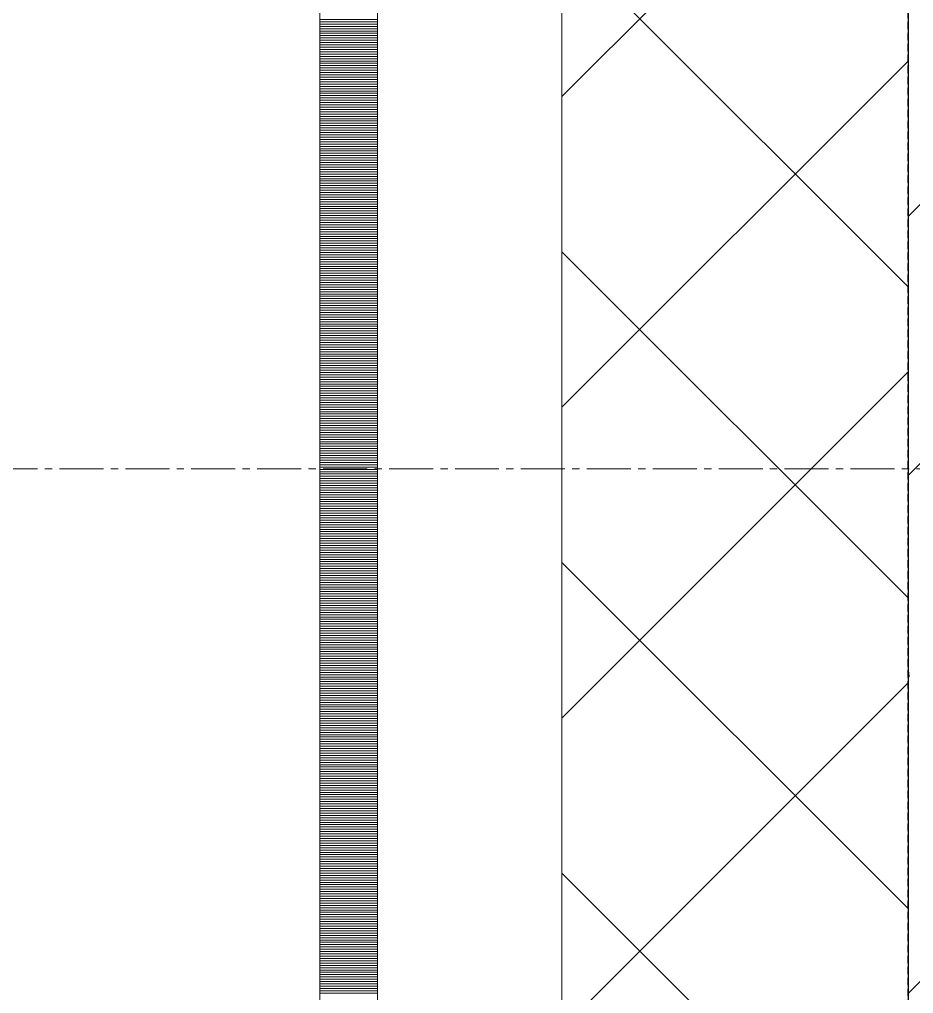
# Model space of a CAD drawing. Header units: millimetres. Extents: x 470010 to 1231400, y -134005 to 421770.
# Drawn here: x 672388.4 to 672776, y -48538.7 to -48116.5 of the extents above; entities that cross this region are included whole.
import ezdxf
from ezdxf.enums import TextEntityAlignment as Align

# ---------------------------------------------------------------- set-up
doc = ezdxf.new("R2010")
doc.units = ezdxf.units.MM
for name, pattern in [('CENTER2', [28.575, 19.05, -3.175, 3.175, -3.175]), ('DASHED', [19.05, 12.7, -6.35]), ('HIDDEN2', [4.7625, 3.175, -1.5875])]:
    doc.linetypes.add(name, pattern=pattern)
doc.layers.get('Defpoints').update_dxf_attribs({"color": 140})
doc.layers.add('АР_Делит', color=120, linetype='Continuous', lineweight=0, plot=False)
for name, color, linetype, lineweight in [('АР_Колонны', 70, 'Continuous', 30), ('АР_Стены ЖБ', 7, 'Continuous', 35), ('АР_Стены ПЕНОблок', 52, 'Continuous', 20), ('АР_Тонкая', 254, 'Continuous', 5), ('АР_Утеплитель', 31, 'Continuous', 0), ('АР_Штриховка', 8, 'Continuous', 0)]:
    doc.layers.add(name, color=color, linetype=linetype, lineweight=lineweight)
doc.layers.add('РД_Оси_100', color=7, linetype='Continuous', lineweight=0, true_color=0x525252)
doc.styles.add('style1', font='ARIALN.TTF')

# ---------------------------------------------------------------- blocks, each defined once
blk = doc.blocks.new('СОШ_2200_АР_ОСИ_М100_28.05.24')
at = {"layer": 'АР_Делит', "color": 251, "linetype": 'DASHED', "true_color": 0x636466}
blk.add_lwpolyline([(114955, 135155), (114955, -355), (93595.036, -355), (93595.036, 13855), (94145, 13855), (94145, 68320), (66055, 68320), (66055, 13857.73), (83455, 13857.73), (83455, -355), (45245, -355), (45245, 13145), (44695, 13145), (44695, 26755), (45245, 26755), (45245, 68320), (20455, 68320), (20455, 26755), (27955, 26755), (27955, 13145), (-355, 13145), (-355, 100855)], dxfattribs=at)
at = {"layer": 'РД_Оси_100', "color": 251, "linetype": 'CENTER2', "true_color": 0x636466}
blk.add_line((29555, 45300), (-5954.958, 45300), dxfattribs=at)
blk = doc.blocks.new('A$C9108343f')
at = {"layer": 'АР_Колонны', "color": 18, "linetype": 'HIDDEN2', "lineweight": 25, "true_color": 0x000000}
blk.add_line((7054.96, 51455), (7054.96, 52655), dxfattribs=at)
at = {"layer": 'АР_Колонны', "color": 18, "linetype": 'Continuous', "lineweight": 15, "true_color": 0x000000}
blk.add_line((7054.96, 52655), (7054.96, 51455), dxfattribs=at)
blk.add_line((7054.96, 52655), (7054.96, 51455), dxfattribs=at)
at = {"layer": 'АР_Стены ЖБ', "color": 18, "linetype": 'Continuous', "lineweight": 30, "true_color": 0x000000}
blk.add_line((7054.96, 52655), (7054.96, 51455), dxfattribs=at)
at = {"layer": 'АР_Стены ПЕНОблок', "color": 18, "linetype": 'Continuous', "lineweight": 20, "true_color": 0x000000}
blk.add_line((7054.96, 97555), (7054.96, 21355), dxfattribs=at)
at = {"layer": 'АР_Тонкая', "color": 18, "linetype": 'Continuous', "lineweight": 5, "true_color": 0x000000}
for p, q in [((6799.96, 97555), (6799.96, 21355)), ((6824.96, 97555), (6824.96, 21355)), ((6824.96, 21355), (6824.96, 97555)), ((6904.96, 21355), (6904.96, 97555))]:
    blk.add_line(p, q, dxfattribs=at)
at = {"layer": 'АР_Утеплитель', "color": 18, "linetype": 'Continuous', "lineweight": 0, "true_color": 0x000000}
for p, q in [((6904.96, 97555), (6904.96, 21355)), ((7054.96, 21355), (7054.96, 97555))]:
    blk.add_line(p, q, dxfattribs=at)
at = {"layer": 'АР_Штриховка', "color": 18, "linetype": 'Continuous', "lineweight": 0, "true_color": 0x000000}
for p, q in [((6904.96, 52216.37), (7054.96, 52366.37)), ((7054.96, 52133.81), (6904.96, 52283.81)), ((6799.96, 52249.75), (6824.96, 52249.75)), ((6799.96, 52248.75), (6824.96, 52248.75)), ((6799.96, 52247.75), (6824.96, 52247.75)), ((6799.96, 52246.75), (6824.96, 52246.75)), ((6799.96, 52245.75), (6824.96, 52245.75)), ((6799.96, 52244.75), (6824.96, 52244.75)), ((6799.96, 52243.75), (6824.96, 52243.75)), ((6799.96, 52242.75), (6824.96, 52242.75)), ((6799.96, 52241.75), (6824.96, 52241.75)), ((6799.96, 52240.75), (6824.96, 52240.75)), ((6799.96, 52239.75), (6824.96, 52239.75)), ((6799.96, 52238.75), (6824.96, 52238.75)), ((6799.96, 52237.75), (6824.96, 52237.75)), ((6799.96, 52236.75), (6824.96, 52236.75)), ((6799.96, 52235.75), (6824.96, 52235.75)), ((6799.96, 52234.75), (6824.96, 52234.75)), ((6799.96, 52233.75), (6824.96, 52233.75)), ((6799.96, 52232.75), (6824.96, 52232.75)), ((6799.96, 52231.75), (6824.96, 52231.75)), ((6799.96, 52230.75), (6824.96, 52230.75)), ((6799.96, 52229.75), (6824.96, 52229.75)), ((6904.96, 52081.67), (7054.96, 52231.67)), ((6799.96, 52228.75), (6824.96, 52228.75)), ((6799.96, 52227.75), (6824.96, 52227.75)), ((6799.96, 52226.75), (6824.96, 52226.75)), ((6799.96, 52225.75), (6824.96, 52225.75)), ((6799.96, 52224.75), (6824.96, 52224.75)), ((6799.96, 52223.75), (6824.96, 52223.75)), ((6799.96, 52222.75), (6824.96, 52222.75)), ((6799.96, 52221.75), (6824.96, 52221.75)), ((6799.96, 52220.75), (6824.96, 52220.75)), ((6799.96, 52219.75), (6824.96, 52219.75)), ((6799.96, 52218.75), (6824.96, 52218.75)), ((6799.96, 52217.75), (6824.96, 52217.75)), ((6799.96, 52216.75), (6824.96, 52216.75)), ((6799.96, 52215.75), (6824.96, 52215.75)), ((6799.96, 52214.75), (6824.96, 52214.75)), ((6799.96, 52213.75), (6824.96, 52213.75)), ((6799.96, 52212.75), (6824.96, 52212.75)), ((6799.96, 52211.75), (6824.96, 52211.75)), ((6799.96, 52210.75), (6824.96, 52210.75)), ((6799.96, 52209.75), (6824.96, 52209.75)), ((6799.96, 52208.75), (6824.96, 52208.75)), ((6799.96, 52207.75), (6824.96, 52207.75)), ((6799.96, 52206.75), (6824.96, 52206.75)), ((6799.96, 52205.75), (6824.96, 52205.75)), ((6799.96, 52204.75), (6824.96, 52204.75)), ((6799.96, 52203.75), (6824.96, 52203.75)), ((6799.96, 52202.75), (6824.96, 52202.75)), ((6799.96, 52201.75), (6824.96, 52201.75)), ((6799.96, 52200.75), (6824.96, 52200.75)), ((6799.96, 52199.75), (6824.96, 52199.75)), ((6799.96, 52198.75), (6824.96, 52198.75)), ((6799.96, 52197.75), (6824.96, 52197.75)), ((6799.96, 52196.75), (6824.96, 52196.75)), ((6799.96, 52195.75), (6824.96, 52195.75)), ((6799.96, 52194.75), (6824.96, 52194.75)), ((6799.96, 52193.75), (6824.96, 52193.75)), ((6799.96, 52192.75), (6824.96, 52192.75)), ((6799.96, 52191.75), (6824.96, 52191.75)), ((6799.96, 52190.75), (6824.96, 52190.75)), ((6799.96, 52189.75), (6824.96, 52189.75)), ((6799.96, 52188.75), (6824.96, 52188.75)), ((6799.96, 52187.75), (6824.96, 52187.75)), ((6799.96, 52186.75), (6824.96, 52186.75)), ((6799.96, 52185.75), (6824.96, 52185.75)), ((6799.96, 52184.75), (6824.96, 52184.75)), ((6799.96, 52183.75), (6824.96, 52183.75)), ((6799.96, 52182.75), (6824.96, 52182.75)), ((6799.96, 52181.75), (6824.96, 52181.75)), ((6799.96, 52180.75), (6824.96, 52180.75)), ((6799.96, 52179.75), (6824.96, 52179.75)), ((6799.96, 52178.75), (6824.96, 52178.75)), ((6799.96, 52177.75), (6824.96, 52177.75)), ((6799.96, 52176.75), (6824.96, 52176.75)), ((6799.96, 52175.75), (6824.96, 52175.75)), ((6799.96, 52174.75), (6824.96, 52174.75)), ((6799.96, 52173.75), (6824.96, 52173.75)), ((6799.96, 52172.75), (6824.96, 52172.75)), ((6799.96, 52171.75), (6824.96, 52171.75)), ((6799.96, 52170.75), (6824.96, 52170.75)), ((6799.96, 52169.75), (6824.96, 52169.75)), ((6799.96, 52168.75), (6824.96, 52168.75)), ((6799.96, 52167.75), (6824.96, 52167.75)), ((6799.96, 52166.75), (6824.96, 52166.75)), ((6799.96, 52165.75), (6824.96, 52165.75)), ((6799.96, 52164.75), (6824.96, 52164.75)), ((6799.96, 52163.75), (6824.96, 52163.75)), ((6799.96, 52162.75), (6824.96, 52162.75)), ((6799.96, 52161.75), (6824.96, 52161.75)), ((6799.96, 52160.75), (6824.96, 52160.75)), ((6799.96, 52159.75), (6824.96, 52159.75)), ((6799.96, 52158.75), (6824.96, 52158.75)), ((6799.96, 52157.75), (6824.96, 52157.75)), ((6799.96, 52156.75), (6824.96, 52156.75)), ((6799.96, 52155.75), (6824.96, 52155.75)), ((6799.96, 52154.75), (6824.96, 52154.75)), ((6799.96, 52153.75), (6824.96, 52153.75)), ((6799.96, 52152.75), (6824.96, 52152.75)), ((6799.96, 52151.75), (6824.96, 52151.75)), ((6799.96, 52150.75), (6824.96, 52150.75)), ((6799.96, 52149.75), (6824.96, 52149.75)), ((6799.96, 52148.75), (6824.96, 52148.75)), ((6799.96, 52147.75), (6824.96, 52147.75)), ((6799.96, 52146.75), (6824.96, 52146.75)), ((6799.96, 52145.75), (6824.96, 52145.75)), ((7054.96, 51999.1), (6904.96, 52149.1)), ((6799.96, 52144.75), (6824.96, 52144.75)), ((6799.96, 52143.75), (6824.96, 52143.75)), ((6799.96, 52142.75), (6824.96, 52142.75)), ((6799.96, 52141.75), (6824.96, 52141.75)), ((6799.96, 52140.75), (6824.96, 52140.75)), ((6799.96, 52139.75), (6824.96, 52139.75)), ((6799.96, 52138.75), (6824.96, 52138.75)), ((6799.96, 52137.75), (6824.96, 52137.75)), ((6799.96, 52136.75), (6824.96, 52136.75)), ((6799.96, 52135.75), (6824.96, 52135.75)), ((6799.96, 52134.75), (6824.96, 52134.75)), ((6799.96, 52133.75), (6824.96, 52133.75)), ((6799.96, 52132.75), (6824.96, 52132.75)), ((6799.96, 52131.75), (6824.96, 52131.75)), ((6799.96, 52130.75), (6824.96, 52130.75)), ((6799.96, 52129.75), (6824.96, 52129.75)), ((6799.96, 52128.75), (6824.96, 52128.75)), ((6799.96, 52127.75), (6824.96, 52127.75)), ((6799.96, 52126.75), (6824.96, 52126.75)), ((6799.96, 52125.75), (6824.96, 52125.75)), ((6799.96, 52124.75), (6824.96, 52124.75)), ((6799.96, 52123.75), (6824.96, 52123.75)), ((6799.96, 52122.75), (6824.96, 52122.75)), ((6799.96, 52121.75), (6824.96, 52121.75)), ((6799.96, 52120.75), (6824.96, 52120.75)), ((6799.96, 52119.75), (6824.96, 52119.75)), ((6799.96, 52118.75), (6824.96, 52118.75)), ((6799.96, 52117.75), (6824.96, 52117.75)), ((6799.96, 52116.75), (6824.96, 52116.75)), ((6799.96, 52115.75), (6824.96, 52115.75)), ((6799.96, 52114.75), (6824.96, 52114.75)), ((6799.96, 52113.75), (6824.96, 52113.75)), ((6799.96, 52112.75), (6824.96, 52112.75)), ((6799.96, 52111.75), (6824.96, 52111.75)), ((6799.96, 52110.75), (6824.96, 52110.75)), ((6799.96, 52109.75), (6824.96, 52109.75)), ((6799.96, 52108.75), (6824.96, 52108.75)), ((6799.96, 52107.75), (6824.96, 52107.75)), ((6799.96, 52106.75), (6824.96, 52106.75)), ((6799.96, 52105.75), (6824.96, 52105.75)), ((6799.96, 52104.75), (6824.96, 52104.75)), ((6799.96, 52103.75), (6824.96, 52103.75)), ((6799.96, 52102.75), (6824.96, 52102.75)), ((6799.96, 52101.75), (6824.96, 52101.75)), ((6799.96, 52100.75), (6824.96, 52100.75)), ((6799.96, 52099.75), (6824.96, 52099.75)), ((6799.96, 52098.75), (6824.96, 52098.75)), ((6799.96, 52097.75), (6824.96, 52097.75)), ((6799.96, 52096.75), (6824.96, 52096.75)), ((6799.96, 52095.75), (6824.96, 52095.75)), ((6799.96, 52094.75), (6824.96, 52094.75)), ((6904.96, 51946.96), (7054.96, 52096.96)), ((6799.96, 52093.75), (6824.96, 52093.75)), ((6799.96, 52092.75), (6824.96, 52092.75)), ((6799.96, 52091.75), (6824.96, 52091.75)), ((6799.96, 52090.75), (6824.96, 52090.75)), ((6799.96, 52089.75), (6824.96, 52089.75)), ((6799.96, 52088.75), (6824.96, 52088.75)), ((6799.96, 52087.75), (6824.96, 52087.75)), ((6799.96, 52086.75), (6824.96, 52086.75)), ((6799.96, 52085.75), (6824.96, 52085.75)), ((6799.96, 52084.75), (6824.96, 52084.75)), ((6799.96, 52083.75), (6824.96, 52083.75)), ((6799.96, 52082.75), (6824.96, 52082.75)), ((6799.96, 52081.75), (6824.96, 52081.75)), ((6799.96, 52080.75), (6824.96, 52080.75)), ((6799.96, 52079.75), (6824.96, 52079.75)), ((6799.96, 52078.75), (6824.96, 52078.75)), ((6799.96, 52077.75), (6824.96, 52077.75)), ((6799.96, 52076.75), (6824.96, 52076.75)), ((6799.96, 52075.75), (6824.96, 52075.75)), ((6799.96, 52074.75), (6824.96, 52074.75)), ((6799.96, 52073.75), (6824.96, 52073.75)), ((6799.96, 52072.75), (6824.96, 52072.75)), ((6799.96, 52071.75), (6824.96, 52071.75)), ((6799.96, 52070.75), (6824.96, 52070.75)), ((6799.96, 52069.75), (6824.96, 52069.75)), ((6799.96, 52068.75), (6824.96, 52068.75)), ((6799.96, 52067.75), (6824.96, 52067.75)), ((6799.96, 52066.75), (6824.96, 52066.75)), ((6799.96, 52065.75), (6824.96, 52065.75)), ((6799.96, 52064.75), (6824.96, 52064.75)), ((6799.96, 52063.75), (6824.96, 52063.75)), ((6799.96, 52062.75), (6824.96, 52062.75)), ((6799.96, 52061.75), (6824.96, 52061.75)), ((6799.96, 52060.75), (6824.96, 52060.75)), ((6799.96, 52059.75), (6824.96, 52059.75)), ((6799.96, 52058.75), (6824.96, 52058.75)), ((6799.96, 52057.75), (6824.96, 52057.75)), ((6799.96, 52056.75), (6824.96, 52056.75)), ((6799.96, 52055.75), (6824.96, 52055.75)), ((6799.96, 52054.75), (6824.96, 52054.75)), ((6799.96, 52053.75), (6824.96, 52053.75)), ((6799.96, 52052.75), (6824.96, 52052.75)), ((6799.96, 52051.75), (6824.96, 52051.75)), ((6799.96, 52050.75), (6824.96, 52050.75)), ((6799.96, 52049.75), (6824.96, 52049.75)), ((6799.96, 52048.75), (6824.96, 52048.75)), ((6799.96, 52047.75), (6824.96, 52047.75)), ((6799.96, 52046.75), (6824.96, 52046.75)), ((6799.96, 52045.75), (6824.96, 52045.75)), ((6799.96, 52044.75), (6824.96, 52044.75)), ((6799.96, 52043.75), (6824.96, 52043.75)), ((6799.96, 52042.75), (6824.96, 52042.75)), ((6799.96, 52041.75), (6824.96, 52041.75)), ((6799.96, 52040.75), (6824.96, 52040.75)), ((6799.96, 52039.75), (6824.96, 52039.75)), ((6799.96, 52038.75), (6824.96, 52038.75)), ((6799.96, 52037.75), (6824.96, 52037.75)), ((6799.96, 52036.75), (6824.96, 52036.75)), ((6799.96, 52035.75), (6824.96, 52035.75)), ((6799.96, 52034.75), (6824.96, 52034.75)), ((6799.96, 52033.75), (6824.96, 52033.75)), ((6799.96, 52032.75), (6824.96, 52032.75)), ((6799.96, 52031.75), (6824.96, 52031.75)), ((6799.96, 52030.75), (6824.96, 52030.75)), ((6799.96, 52029.75), (6824.96, 52029.75)), ((6799.96, 52028.75), (6824.96, 52028.75)), ((6799.96, 52027.75), (6824.96, 52027.75)), ((6799.96, 52026.75), (6824.96, 52026.75)), ((6799.96, 52025.75), (6824.96, 52025.75)), ((6799.96, 52024.75), (6824.96, 52024.75)), ((6799.96, 52023.75), (6824.96, 52023.75)), ((6799.96, 52022.75), (6824.96, 52022.75)), ((6799.96, 52021.75), (6824.96, 52021.75)), ((6799.96, 52020.75), (6824.96, 52020.75)), ((6799.96, 52019.75), (6824.96, 52019.75)), ((6799.96, 52018.75), (6824.96, 52018.75)), ((6799.96, 52017.75), (6824.96, 52017.75)), ((6799.96, 52016.75), (6824.96, 52016.75)), ((6799.96, 52015.75), (6824.96, 52015.75)), ((6799.96, 52014.75), (6824.96, 52014.75)), ((7054.96, 51864.4), (6904.96, 52014.4)), ((6799.96, 52013.75), (6824.96, 52013.75)), ((6799.96, 52012.75), (6824.96, 52012.75)), ((6799.96, 52011.75), (6824.96, 52011.75)), ((6799.96, 52010.75), (6824.96, 52010.75)), ((6799.96, 52009.75), (6824.96, 52009.75)), ((6799.96, 52008.75), (6824.96, 52008.75)), ((6799.96, 52007.75), (6824.96, 52007.75)), ((6799.96, 52006.75), (6824.96, 52006.75)), ((6799.96, 52005.75), (6824.96, 52005.75)), ((6799.96, 52004.75), (6824.96, 52004.75)), ((6799.96, 52003.75), (6824.96, 52003.75)), ((6799.96, 52002.75), (6824.96, 52002.75)), ((6799.96, 52001.75), (6824.96, 52001.75)), ((6799.96, 52000.75), (6824.96, 52000.75)), ((6799.96, 51999.75), (6824.96, 51999.75)), ((6799.96, 51998.75), (6824.96, 51998.75)), ((6799.96, 51997.75), (6824.96, 51997.75)), ((6799.96, 51996.75), (6824.96, 51996.75)), ((6799.96, 51995.75), (6824.96, 51995.75)), ((6799.96, 51994.75), (6824.96, 51994.75)), ((6799.96, 51993.75), (6824.96, 51993.75)), ((6799.96, 51992.75), (6824.96, 51992.75)), ((6799.96, 51991.75), (6824.96, 51991.75)), ((6799.96, 51990.75), (6824.96, 51990.75)), ((6799.96, 51989.75), (6824.96, 51989.75)), ((6799.96, 51988.75), (6824.96, 51988.75)), ((6799.96, 51987.75), (6824.96, 51987.75)), ((6799.96, 51986.75), (6824.96, 51986.75)), ((6799.96, 51985.75), (6824.96, 51985.75)), ((6799.96, 51984.75), (6824.96, 51984.75)), ((6799.96, 51983.75), (6824.96, 51983.75)), ((6799.96, 51982.75), (6824.96, 51982.75)), ((6799.96, 51981.75), (6824.96, 51981.75)), ((6799.96, 51980.75), (6824.96, 51980.75)), ((6799.96, 51979.75), (6824.96, 51979.75)), ((6799.96, 51978.75), (6824.96, 51978.75)), ((6799.96, 51977.75), (6824.96, 51977.75)), ((6799.96, 51976.75), (6824.96, 51976.75)), ((6799.96, 51975.75), (6824.96, 51975.75)), ((6799.96, 51974.75), (6824.96, 51974.75)), ((6799.96, 51973.75), (6824.96, 51973.75)), ((6799.96, 51972.75), (6824.96, 51972.75)), ((6799.96, 51971.75), (6824.96, 51971.75)), ((6799.96, 51970.75), (6824.96, 51970.75)), ((6799.96, 51969.75), (6824.96, 51969.75)), ((6799.96, 51968.75), (6824.96, 51968.75)), ((6799.96, 51967.75), (6824.96, 51967.75)), ((7055.44, 51964.93), (7054.96, 51969.07)), ((6799.96, 51966.75), (6824.96, 51966.75)), ((6799.96, 51965.75), (6824.96, 51965.75)), ((6799.96, 51964.75), (6824.96, 51964.75)), ((6799.96, 51963.75), (6824.96, 51963.75)), ((7054.96, 51964.91), (7055.42, 51964.84)), ((6799.96, 51962.75), (6824.96, 51962.75)), ((6799.96, 51961.75), (6824.96, 51961.75)), ((6799.96, 51960.75), (6824.96, 51960.75)), ((6799.96, 51959.75), (6824.96, 51959.75)), ((6904.96, 51812.26), (7054.96, 51962.26)), ((6799.96, 51958.75), (6824.96, 51958.75)), ((6799.96, 51957.75), (6824.96, 51957.75)), ((6799.96, 51956.75), (6824.96, 51956.75)), ((6799.96, 51955.75), (6824.96, 51955.75)), ((6799.96, 51954.75), (6824.96, 51954.75)), ((6799.96, 51953.75), (6824.96, 51953.75)), ((6799.96, 51952.75), (6824.96, 51952.75)), ((6799.96, 51951.75), (6824.96, 51951.75)), ((6799.96, 51950.75), (6824.96, 51950.75)), ((6799.96, 51949.75), (6824.96, 51949.75)), ((6799.96, 51948.75), (6824.96, 51948.75)), ((6799.96, 51947.75), (6824.96, 51947.75)), ((6799.96, 51946.75), (6824.96, 51946.75)), ((6799.96, 51945.75), (6824.96, 51945.75)), ((6799.96, 51944.75), (6824.96, 51944.75)), ((6799.96, 51943.75), (6824.96, 51943.75)), ((6799.96, 51942.75), (6824.96, 51942.75)), ((6799.96, 51941.75), (6824.96, 51941.75)), ((6799.96, 51940.75), (6824.96, 51940.75)), ((6799.96, 51939.75), (6824.96, 51939.75)), ((6799.96, 51938.75), (6824.96, 51938.75)), ((6799.96, 51937.75), (6824.96, 51937.75)), ((6799.96, 51936.75), (6824.96, 51936.75)), ((6799.96, 51935.75), (6824.96, 51935.75)), ((6799.96, 51934.75), (6824.96, 51934.75)), ((6799.96, 51933.75), (6824.96, 51933.75)), ((6799.96, 51932.75), (6824.96, 51932.75)), ((6799.96, 51931.75), (6824.96, 51931.75)), ((6799.96, 51930.75), (6824.96, 51930.75)), ((6799.96, 51929.75), (6824.96, 51929.75)), ((6799.96, 51928.75), (6824.96, 51928.75)), ((6799.96, 51927.75), (6824.96, 51927.75)), ((6799.96, 51926.75), (6824.96, 51926.75)), ((6799.96, 51925.75), (6824.96, 51925.75)), ((6799.96, 51924.75), (6824.96, 51924.75)), ((6799.96, 51923.75), (6824.96, 51923.75)), ((6799.96, 51922.75), (6824.96, 51922.75)), ((6799.96, 51921.75), (6824.96, 51921.75)), ((6799.96, 51920.75), (6824.96, 51920.75)), ((6799.96, 51919.75), (6824.96, 51919.75)), ((6799.96, 51918.75), (6824.96, 51918.75)), ((6799.96, 51917.75), (6824.96, 51917.75)), ((6799.96, 51916.75), (6824.96, 51916.75)), ((6799.96, 51915.75), (6824.96, 51915.75)), ((6799.96, 51914.75), (6824.96, 51914.75)), ((6799.96, 51913.75), (6824.96, 51913.75)), ((6799.96, 51912.75), (6824.96, 51912.75)), ((6799.96, 51911.75), (6824.96, 51911.75)), ((6799.96, 51910.75), (6824.96, 51910.75)), ((6799.96, 51909.75), (6824.96, 51909.75)), ((6799.96, 51908.75), (6824.96, 51908.75)), ((6799.96, 51907.75), (6824.96, 51907.75)), ((6799.96, 51906.75), (6824.96, 51906.75)), ((6799.96, 51905.75), (6824.96, 51905.75)), ((6799.96, 51904.75), (6824.96, 51904.75)), ((6799.96, 51903.75), (6824.96, 51903.75)), ((6799.96, 51902.75), (6824.96, 51902.75)), ((6799.96, 51901.75), (6824.96, 51901.75)), ((6799.96, 51900.75), (6824.96, 51900.75)), ((6799.96, 51899.75), (6824.96, 51899.75)), ((6799.96, 51898.75), (6824.96, 51898.75)), ((6799.96, 51897.75), (6824.96, 51897.75)), ((6799.96, 51896.75), (6824.96, 51896.75)), ((6799.96, 51895.75), (6824.96, 51895.75)), ((6799.96, 51894.75), (6824.96, 51894.75)), ((6799.96, 51893.75), (6824.96, 51893.75)), ((6799.96, 51892.75), (6824.96, 51892.75)), ((6799.96, 51891.75), (6824.96, 51891.75)), ((6799.96, 51890.75), (6824.96, 51890.75)), ((6799.96, 51889.75), (6824.96, 51889.75)), ((6799.96, 51888.75), (6824.96, 51888.75)), ((6799.96, 51887.75), (6824.96, 51887.75)), ((6799.96, 51886.75), (6824.96, 51886.75)), ((6799.96, 51885.75), (6824.96, 51885.75)), ((6799.96, 51884.75), (6824.96, 51884.75)), ((6799.96, 51883.75), (6824.96, 51883.75)), ((6799.96, 51882.75), (6824.96, 51882.75)), ((6799.96, 51881.75), (6824.96, 51881.75)), ((6799.96, 51880.75), (6824.96, 51880.75)), ((6799.96, 51879.75), (6824.96, 51879.75)), ((7054.96, 51729.69), (6904.96, 51879.69)), ((6799.96, 51878.75), (6824.96, 51878.75)), ((6799.96, 51877.75), (6824.96, 51877.75)), ((6799.96, 51876.75), (6824.96, 51876.75)), ((6799.96, 51875.75), (6824.96, 51875.75)), ((6799.96, 51874.75), (6824.96, 51874.75)), ((6799.96, 51873.75), (6824.96, 51873.75)), ((6799.96, 51872.75), (6824.96, 51872.75)), ((6799.96, 51871.75), (6824.96, 51871.75)), ((6799.96, 51870.75), (6824.96, 51870.75)), ((6799.96, 51869.75), (6824.96, 51869.75)), ((6799.96, 51868.75), (6824.96, 51868.75)), ((6799.96, 51867.75), (6824.96, 51867.75)), ((6799.96, 51866.75), (6824.96, 51866.75)), ((6799.96, 51865.75), (6824.96, 51865.75)), ((6799.96, 51864.75), (6824.96, 51864.75)), ((6799.96, 51863.75), (6824.96, 51863.75)), ((6799.96, 51862.75), (6824.96, 51862.75)), ((6799.96, 51861.75), (6824.96, 51861.75)), ((6799.96, 51860.75), (6824.96, 51860.75)), ((6799.96, 51859.75), (6824.96, 51859.75)), ((6799.96, 51858.75), (6824.96, 51858.75)), ((6799.96, 51857.75), (6824.96, 51857.75)), ((6799.96, 51856.75), (6824.96, 51856.75)), ((6799.96, 51855.75), (6824.96, 51855.75)), ((6799.96, 51854.75), (6824.96, 51854.75)), ((6799.96, 51853.75), (6824.96, 51853.75)), ((6799.96, 51852.75), (6824.96, 51852.75)), ((6799.96, 51851.75), (6824.96, 51851.75)), ((6799.96, 51850.75), (6824.96, 51850.75)), ((6799.96, 51849.75), (6824.96, 51849.75)), ((6799.96, 51848.75), (6824.96, 51848.75)), ((6799.96, 51847.75), (6824.96, 51847.75)), ((6799.96, 51846.75), (6824.96, 51846.75)), ((6799.96, 51845.75), (6824.96, 51845.75)), ((6799.96, 51844.75), (6824.96, 51844.75)), ((6799.96, 51843.75), (6824.96, 51843.75)), ((6799.96, 51842.75), (6824.96, 51842.75)), ((6799.96, 51841.75), (6824.96, 51841.75)), ((6799.96, 51840.75), (6824.96, 51840.75)), ((6799.96, 51839.75), (6824.96, 51839.75)), ((6799.96, 51838.75), (6824.96, 51838.75)), ((6799.96, 51837.75), (6824.96, 51837.75)), ((6799.96, 51836.75), (6824.96, 51836.75)), ((6799.96, 51835.75), (6824.96, 51835.75)), ((6799.96, 51834.75), (6824.96, 51834.75)), ((6799.96, 51833.75), (6824.96, 51833.75)), ((6799.96, 51832.75), (6824.96, 51832.75)), ((6799.96, 51831.75), (6824.96, 51831.75)), ((6799.96, 51830.75), (6824.96, 51830.75)), ((6799.96, 51829.75), (6824.96, 51829.75)), ((6799.96, 51828.75), (6824.96, 51828.75)), ((6799.96, 51827.75), (6824.96, 51827.75))]:
    blk.add_line(p, q, dxfattribs=at)
at = {"layer": 'АР_Штриховка', "color": 18, "linetype": 'Continuous', "lineweight": 5, "true_color": 0x000000}
for p, q in [((7054.96, 52052.06), (7274.96, 52272.06)), ((7054.96, 52164.32), (7135.12, 52244.48)), ((7054.96, 51827.56), (7274.96, 52047.56))]:
    blk.add_line(p, q, dxfattribs=at)
at = {"layer": 'РД_Оси_100'}
blk.add_blockref('СОШ_2200_АР_ОСИ_М100_28.05.24', (7154.96, 6755), dxfattribs=at)
at = {"layer": 'Defpoints', "color": 18, "true_color": 0x000000, "style": 'style1'}
for p in [(143949.34, 316089.12), (143974.98, 281639.5), (143890.4, 273244.71), (143839.99, 264276.81), (143967.75, 254892.38), (12251.96, 104178.14), (12382.58, 96023.14)]:
    blk.add_attdef('АР-ПОМЕЩЕНИЕ:НАИМЕНОВАНИЕ', text='', height=100, dxfattribs=at).set_placement(p, align=Align.MIDDLE)
at = {"layer": 'Defpoints', "color": 18, "true_color": 0x000000, "style": 'style1', "flags": 8}
for p in [(143951.3, 279099.09), (143848.34, 269251.11), (143875.33, 260094.25), (144049.74, 250824.7), (163419.28, 238153.36), (155897.46, 237965.97), (183037.2, 237965.97), (143342.94, 237876.19)]:
    blk.add_attdef('АР-ПОМЕЩЕНИЕ:НАИМЕНОВАНИЕ', text='', height=100, dxfattribs=at).set_placement(p, align=Align.MIDDLE)

msp = doc.modelspace()

# ---------------------------------------------------------------- linework, layer by layer
at = {"layer": 'АР_Колонны', "color": 18, "linetype": 'HIDDEN2', "lineweight": 25, "true_color": 0x000000}
msp.add_line((672773.57, -48911.242), (672773.57, -47711.242), dxfattribs=at)
at = {"layer": 'АР_Колонны', "color": 18, "linetype": 'Continuous', "lineweight": 15, "true_color": 0x000000}
msp.add_line((672773.57, -47711.242), (672773.57, -48911.242), dxfattribs=at)
msp.add_line((672773.57, -47711.242), (672773.57, -48911.242), dxfattribs=at)
at = {"layer": 'АР_Стены ЖБ', "color": 18, "linetype": 'Continuous', "lineweight": 30, "true_color": 0x000000}
msp.add_line((672773.57, -47711.242), (672773.57, -48911.242), dxfattribs=at)
at = {"layer": 'АР_Стены ПЕНОблок', "color": 18, "linetype": 'Continuous', "lineweight": 20, "true_color": 0x000000}
msp.add_line((672773.57, -2811.242), (672773.57, -79011.242), dxfattribs=at)
at = {"layer": 'АР_Тонкая', "color": 18, "linetype": 'Continuous', "lineweight": 5, "true_color": 0x000000}
for p, q in [((672518.57, -2811.242), (672518.57, -79011.242)), ((672543.57, -2811.242), (672543.57, -79011.242)), ((672543.57, -79011.242), (672543.57, -2811.242)), ((672623.57, -79011.242), (672623.57, -2811.242))]:
    msp.add_line(p, q, dxfattribs=at)
at = {"layer": 'АР_Утеплитель', "color": 18, "linetype": 'Continuous', "lineweight": 0, "true_color": 0x000000}
for p, q in [((672623.57, -2811.242), (672623.57, -79011.242)), ((672773.57, -79011.242), (672773.57, -2811.242))]:
    msp.add_line(p, q, dxfattribs=at)
at = {"layer": 'АР_Штриховка', "color": 18, "linetype": 'Continuous', "lineweight": 0, "true_color": 0x000000}
for p, q in [((672623.57, -48149.87), (672773.57, -47999.87)), ((672773.57, -48232.436), (672623.57, -48082.436)), ((672518.57, -48117.492), (672543.57, -48117.492)), ((672518.57, -48118.492), (672543.57, -48118.492)), ((672518.57, -48119.492), (672543.57, -48119.492)), ((672518.57, -48120.492), (672543.57, -48120.492)), ((672518.57, -48121.492), (672543.57, -48121.492)), ((672518.57, -48122.492), (672543.57, -48122.492)), ((672518.57, -48123.492), (672543.57, -48123.492)), ((672518.57, -48124.492), (672543.57, -48124.492)), ((672518.57, -48125.492), (672543.57, -48125.492)), ((672518.57, -48126.492), (672543.57, -48126.492)), ((672518.57, -48127.492), (672543.57, -48127.492)), ((672518.57, -48128.492), (672543.57, -48128.492)), ((672518.57, -48129.492), (672543.57, -48129.492)), ((672518.57, -48130.492), (672543.57, -48130.492)), ((672518.57, -48131.492), (672543.57, -48131.492)), ((672518.57, -48132.492), (672543.57, -48132.492)), ((672518.57, -48133.492), (672543.57, -48133.492)), ((672518.57, -48134.492), (672543.57, -48134.492)), ((672518.57, -48135.492), (672543.57, -48135.492)), ((672518.57, -48136.492), (672543.57, -48136.492)), ((672518.57, -48137.492), (672543.57, -48137.492)), ((672623.57, -48284.573), (672773.57, -48134.573)), ((672518.57, -48138.492), (672543.57, -48138.492)), ((672518.57, -48139.492), (672543.57, -48139.492)), ((672518.57, -48140.492), (672543.57, -48140.492)), ((672518.57, -48141.492), (672543.57, -48141.492)), ((672518.57, -48142.492), (672543.57, -48142.492)), ((672518.57, -48143.492), (672543.57, -48143.492)), ((672518.57, -48144.492), (672543.57, -48144.492)), ((672518.57, -48145.492), (672543.57, -48145.492)), ((672518.57, -48146.492), (672543.57, -48146.492)), ((672518.57, -48147.492), (672543.57, -48147.492)), ((672518.57, -48148.492), (672543.57, -48148.492)), ((672518.57, -48149.492), (672543.57, -48149.492)), ((672518.57, -48150.492), (672543.57, -48150.492)), ((672518.57, -48151.492), (672543.57, -48151.492)), ((672518.57, -48152.492), (672543.57, -48152.492)), ((672518.57, -48153.492), (672543.57, -48153.492)), ((672518.57, -48154.492), (672543.57, -48154.492)), ((672518.57, -48155.492), (672543.57, -48155.492)), ((672518.57, -48156.492), (672543.57, -48156.492)), ((672518.57, -48157.492), (672543.57, -48157.492)), ((672518.57, -48158.492), (672543.57, -48158.492)), ((672518.57, -48159.492), (672543.57, -48159.492)), ((672518.57, -48160.492), (672543.57, -48160.492)), ((672518.57, -48161.492), (672543.57, -48161.492)), ((672518.57, -48162.492), (672543.57, -48162.492)), ((672518.57, -48163.492), (672543.57, -48163.492)), ((672518.57, -48164.492), (672543.57, -48164.492)), ((672518.57, -48165.492), (672543.57, -48165.492)), ((672518.57, -48166.492), (672543.57, -48166.492)), ((672518.57, -48167.492), (672543.57, -48167.492)), ((672518.57, -48168.492), (672543.57, -48168.492)), ((672518.57, -48169.492), (672543.57, -48169.492)), ((672518.57, -48170.492), (672543.57, -48170.492)), ((672518.57, -48171.492), (672543.57, -48171.492)), ((672518.57, -48172.492), (672543.57, -48172.492)), ((672518.57, -48173.492), (672543.57, -48173.492)), ((672518.57, -48174.492), (672543.57, -48174.492)), ((672518.57, -48175.492), (672543.57, -48175.492)), ((672518.57, -48176.492), (672543.57, -48176.492)), ((672518.57, -48177.492), (672543.57, -48177.492)), ((672518.57, -48178.492), (672543.57, -48178.492)), ((672518.57, -48179.492), (672543.57, -48179.492)), ((672518.57, -48180.492), (672543.57, -48180.492)), ((672518.57, -48181.492), (672543.57, -48181.492)), ((672518.57, -48182.492), (672543.57, -48182.492)), ((672518.57, -48183.492), (672543.57, -48183.492)), ((672518.57, -48184.492), (672543.57, -48184.492)), ((672518.57, -48185.492), (672543.57, -48185.492)), ((672518.57, -48186.492), (672543.57, -48186.492)), ((672518.57, -48187.492), (672543.57, -48187.492)), ((672518.57, -48188.492), (672543.57, -48188.492)), ((672518.57, -48189.492), (672543.57, -48189.492)), ((672518.57, -48190.492), (672543.57, -48190.492)), ((672518.57, -48191.492), (672543.57, -48191.492)), ((672518.57, -48192.492), (672543.57, -48192.492)), ((672518.57, -48193.492), (672543.57, -48193.492)), ((672518.57, -48194.492), (672543.57, -48194.492)), ((672518.57, -48195.492), (672543.57, -48195.492)), ((672518.57, -48196.492), (672543.57, -48196.492)), ((672518.57, -48197.492), (672543.57, -48197.492)), ((672518.57, -48198.492), (672543.57, -48198.492)), ((672518.57, -48199.492), (672543.57, -48199.492)), ((672518.57, -48200.492), (672543.57, -48200.492)), ((672518.57, -48201.492), (672543.57, -48201.492)), ((672518.57, -48202.492), (672543.57, -48202.492)), ((672518.57, -48203.492), (672543.57, -48203.492)), ((672518.57, -48204.492), (672543.57, -48204.492)), ((672518.57, -48205.492), (672543.57, -48205.492)), ((672518.57, -48206.492), (672543.57, -48206.492)), ((672518.57, -48207.492), (672543.57, -48207.492)), ((672518.57, -48208.492), (672543.57, -48208.492)), ((672518.57, -48209.492), (672543.57, -48209.492)), ((672518.57, -48210.492), (672543.57, -48210.492)), ((672518.57, -48211.492), (672543.57, -48211.492)), ((672518.57, -48212.492), (672543.57, -48212.492)), ((672518.57, -48213.492), (672543.57, -48213.492)), ((672518.57, -48214.492), (672543.57, -48214.492)), ((672518.57, -48215.492), (672543.57, -48215.492)), ((672518.57, -48216.492), (672543.57, -48216.492)), ((672518.57, -48217.492), (672543.57, -48217.492)), ((672518.57, -48218.492), (672543.57, -48218.492)), ((672773.57, -48367.14), (672623.57, -48217.14)), ((672518.57, -48219.492), (672543.57, -48219.492)), ((672518.57, -48220.492), (672543.57, -48220.492)), ((672518.57, -48221.492), (672543.57, -48221.492)), ((672518.57, -48222.492), (672543.57, -48222.492)), ((672518.57, -48223.492), (672543.57, -48223.492)), ((672518.57, -48224.492), (672543.57, -48224.492)), ((672518.57, -48225.492), (672543.57, -48225.492)), ((672518.57, -48226.492), (672543.57, -48226.492)), ((672518.57, -48227.492), (672543.57, -48227.492)), ((672518.57, -48228.492), (672543.57, -48228.492)), ((672518.57, -48229.492), (672543.57, -48229.492)), ((672518.57, -48230.492), (672543.57, -48230.492)), ((672518.57, -48231.492), (672543.57, -48231.492)), ((672518.57, -48232.492), (672543.57, -48232.492)), ((672518.57, -48233.492), (672543.57, -48233.492)), ((672518.57, -48234.492), (672543.57, -48234.492)), ((672518.57, -48235.492), (672543.57, -48235.492)), ((672518.57, -48236.492), (672543.57, -48236.492)), ((672518.57, -48237.492), (672543.57, -48237.492)), ((672518.57, -48238.492), (672543.57, -48238.492)), ((672518.57, -48239.492), (672543.57, -48239.492)), ((672518.57, -48240.492), (672543.57, -48240.492)), ((672518.57, -48241.492), (672543.57, -48241.492)), ((672518.57, -48242.492), (672543.57, -48242.492)), ((672518.57, -48243.492), (672543.57, -48243.492)), ((672518.57, -48244.492), (672543.57, -48244.492)), ((672518.57, -48245.492), (672543.57, -48245.492)), ((672518.57, -48246.492), (672543.57, -48246.492)), ((672518.57, -48247.492), (672543.57, -48247.492)), ((672518.57, -48248.492), (672543.57, -48248.492)), ((672518.57, -48249.492), (672543.57, -48249.492)), ((672518.57, -48250.492), (672543.57, -48250.492)), ((672518.57, -48251.492), (672543.57, -48251.492)), ((672518.57, -48252.492), (672543.57, -48252.492)), ((672518.57, -48253.492), (672543.57, -48253.492)), ((672518.57, -48254.492), (672543.57, -48254.492)), ((672518.57, -48255.492), (672543.57, -48255.492)), ((672518.57, -48256.492), (672543.57, -48256.492)), ((672518.57, -48257.492), (672543.57, -48257.492)), ((672518.57, -48258.492), (672543.57, -48258.492)), ((672518.57, -48259.492), (672543.57, -48259.492)), ((672518.57, -48260.492), (672543.57, -48260.492)), ((672518.57, -48261.492), (672543.57, -48261.492)), ((672518.57, -48262.492), (672543.57, -48262.492)), ((672518.57, -48263.492), (672543.57, -48263.492)), ((672518.57, -48264.492), (672543.57, -48264.492)), ((672518.57, -48265.492), (672543.57, -48265.492)), ((672518.57, -48266.492), (672543.57, -48266.492)), ((672518.57, -48267.492), (672543.57, -48267.492)), ((672518.57, -48268.492), (672543.57, -48268.492)), ((672623.57, -48419.277), (672773.57, -48269.277)), ((672518.57, -48269.492), (672543.57, -48269.492)), ((672518.57, -48270.492), (672543.57, -48270.492)), ((672518.57, -48271.492), (672543.57, -48271.492)), ((672518.57, -48272.492), (672543.57, -48272.492)), ((672518.57, -48273.492), (672543.57, -48273.492)), ((672518.57, -48274.492), (672543.57, -48274.492)), ((672518.57, -48275.492), (672543.57, -48275.492)), ((672518.57, -48276.492), (672543.57, -48276.492)), ((672518.57, -48277.492), (672543.57, -48277.492)), ((672518.57, -48278.492), (672543.57, -48278.492)), ((672518.57, -48279.492), (672543.57, -48279.492)), ((672518.57, -48280.492), (672543.57, -48280.492)), ((672518.57, -48281.492), (672543.57, -48281.492)), ((672518.57, -48282.492), (672543.57, -48282.492)), ((672518.57, -48283.492), (672543.57, -48283.492)), ((672518.57, -48284.492), (672543.57, -48284.492)), ((672518.57, -48285.492), (672543.57, -48285.492)), ((672518.57, -48286.492), (672543.57, -48286.492)), ((672518.57, -48287.492), (672543.57, -48287.492)), ((672518.57, -48288.492), (672543.57, -48288.492)), ((672518.57, -48289.492), (672543.57, -48289.492)), ((672518.57, -48290.492), (672543.57, -48290.492)), ((672518.57, -48291.492), (672543.57, -48291.492)), ((672518.57, -48292.492), (672543.57, -48292.492)), ((672518.57, -48293.492), (672543.57, -48293.492)), ((672518.57, -48294.492), (672543.57, -48294.492)), ((672518.57, -48295.492), (672543.57, -48295.492)), ((672518.57, -48296.492), (672543.57, -48296.492)), ((672518.57, -48297.492), (672543.57, -48297.492)), ((672518.57, -48298.492), (672543.57, -48298.492)), ((672518.57, -48299.492), (672543.57, -48299.492)), ((672518.57, -48300.492), (672543.57, -48300.492)), ((672518.57, -48301.492), (672543.57, -48301.492)), ((672518.57, -48302.492), (672543.57, -48302.492)), ((672518.57, -48303.492), (672543.57, -48303.492)), ((672518.57, -48304.492), (672543.57, -48304.492)), ((672518.57, -48305.492), (672543.57, -48305.492)), ((672518.57, -48306.492), (672543.57, -48306.492)), ((672518.57, -48307.492), (672543.57, -48307.492)), ((672518.57, -48308.492), (672543.57, -48308.492)), ((672518.57, -48309.492), (672543.57, -48309.492)), ((672518.57, -48310.492), (672543.57, -48310.492)), ((672518.57, -48311.492), (672543.57, -48311.492)), ((672518.57, -48312.492), (672543.57, -48312.492)), ((672518.57, -48313.492), (672543.57, -48313.492)), ((672518.57, -48314.492), (672543.57, -48314.492)), ((672518.57, -48315.492), (672543.57, -48315.492)), ((672518.57, -48316.492), (672543.57, -48316.492)), ((672518.57, -48317.492), (672543.57, -48317.492)), ((672518.57, -48318.492), (672543.57, -48318.492)), ((672518.57, -48319.492), (672543.57, -48319.492)), ((672518.57, -48320.492), (672543.57, -48320.492)), ((672518.57, -48321.492), (672543.57, -48321.492)), ((672518.57, -48322.492), (672543.57, -48322.492)), ((672518.57, -48323.492), (672543.57, -48323.492)), ((672518.57, -48324.492), (672543.57, -48324.492)), ((672518.57, -48325.492), (672543.57, -48325.492)), ((672518.57, -48326.492), (672543.57, -48326.492)), ((672518.57, -48327.492), (672543.57, -48327.492)), ((672518.57, -48328.492), (672543.57, -48328.492)), ((672518.57, -48329.492), (672543.57, -48329.492)), ((672518.57, -48330.492), (672543.57, -48330.492)), ((672518.57, -48331.492), (672543.57, -48331.492)), ((672518.57, -48332.492), (672543.57, -48332.492)), ((672518.57, -48333.492), (672543.57, -48333.492)), ((672518.57, -48334.492), (672543.57, -48334.492)), ((672518.57, -48335.492), (672543.57, -48335.492)), ((672518.57, -48336.492), (672543.57, -48336.492)), ((672518.57, -48337.492), (672543.57, -48337.492)), ((672518.57, -48338.492), (672543.57, -48338.492)), ((672518.57, -48339.492), (672543.57, -48339.492)), ((672518.57, -48340.492), (672543.57, -48340.492)), ((672518.57, -48341.492), (672543.57, -48341.492)), ((672518.57, -48342.492), (672543.57, -48342.492)), ((672518.57, -48343.492), (672543.57, -48343.492)), ((672518.57, -48344.492), (672543.57, -48344.492)), ((672518.57, -48345.492), (672543.57, -48345.492)), ((672518.57, -48346.492), (672543.57, -48346.492)), ((672518.57, -48347.492), (672543.57, -48347.492)), ((672518.57, -48348.492), (672543.57, -48348.492)), ((672518.57, -48349.492), (672543.57, -48349.492)), ((672518.57, -48350.492), (672543.57, -48350.492)), ((672518.57, -48351.492), (672543.57, -48351.492)), ((672518.57, -48352.492), (672543.57, -48352.492)), ((672518.57, -48353.492), (672543.57, -48353.492)), ((672773.57, -48501.844), (672623.57, -48351.844)), ((672518.57, -48354.492), (672543.57, -48354.492)), ((672518.57, -48355.492), (672543.57, -48355.492)), ((672518.57, -48356.492), (672543.57, -48356.492)), ((672518.57, -48357.492), (672543.57, -48357.492)), ((672518.57, -48358.492), (672543.57, -48358.492)), ((672518.57, -48359.492), (672543.57, -48359.492)), ((672518.57, -48360.492), (672543.57, -48360.492)), ((672518.57, -48361.492), (672543.57, -48361.492)), ((672518.57, -48362.492), (672543.57, -48362.492)), ((672518.57, -48363.492), (672543.57, -48363.492)), ((672518.57, -48364.492), (672543.57, -48364.492)), ((672518.57, -48365.492), (672543.57, -48365.492)), ((672518.57, -48366.492), (672543.57, -48366.492)), ((672518.57, -48367.492), (672543.57, -48367.492)), ((672518.57, -48368.492), (672543.57, -48368.492)), ((672518.57, -48369.492), (672543.57, -48369.492)), ((672518.57, -48370.492), (672543.57, -48370.492)), ((672518.57, -48371.492), (672543.57, -48371.492)), ((672518.57, -48372.492), (672543.57, -48372.492)), ((672518.57, -48373.492), (672543.57, -48373.492)), ((672518.57, -48374.492), (672543.57, -48374.492)), ((672518.57, -48375.492), (672543.57, -48375.492)), ((672518.57, -48376.492), (672543.57, -48376.492)), ((672518.57, -48377.492), (672543.57, -48377.492)), ((672518.57, -48378.492), (672543.57, -48378.492)), ((672518.57, -48379.492), (672543.57, -48379.492)), ((672518.57, -48380.492), (672543.57, -48380.492)), ((672518.57, -48381.492), (672543.57, -48381.492)), ((672518.57, -48382.492), (672543.57, -48382.492)), ((672518.57, -48383.492), (672543.57, -48383.492)), ((672518.57, -48384.492), (672543.57, -48384.492)), ((672518.57, -48385.492), (672543.57, -48385.492)), ((672518.57, -48386.492), (672543.57, -48386.492)), ((672518.57, -48387.492), (672543.57, -48387.492)), ((672518.57, -48388.492), (672543.57, -48388.492)), ((672518.57, -48389.492), (672543.57, -48389.492)), ((672518.57, -48390.492), (672543.57, -48390.492)), ((672518.57, -48391.492), (672543.57, -48391.492)), ((672518.57, -48392.492), (672543.57, -48392.492)), ((672518.57, -48393.492), (672543.57, -48393.492)), ((672518.57, -48394.492), (672543.57, -48394.492)), ((672518.57, -48395.492), (672543.57, -48395.492)), ((672518.57, -48396.492), (672543.57, -48396.492)), ((672518.57, -48397.492), (672543.57, -48397.492)), ((672518.57, -48398.492), (672543.57, -48398.492)), ((672518.57, -48399.492), (672543.57, -48399.492)), ((672774.051, -48401.307), (672773.57, -48397.169)), ((672518.57, -48400.492), (672543.57, -48400.492)), ((672518.57, -48401.492), (672543.57, -48401.492)), ((672518.57, -48402.492), (672543.57, -48402.492)), ((672518.57, -48403.492), (672543.57, -48403.492)), ((672623.57, -48553.981), (672773.57, -48403.981)), ((672773.57, -48401.333), (672774.036, -48401.405)), ((672518.57, -48404.492), (672543.57, -48404.492)), ((672518.57, -48405.492), (672543.57, -48405.492)), ((672518.57, -48406.492), (672543.57, -48406.492)), ((672518.57, -48407.492), (672543.57, -48407.492)), ((672518.57, -48408.492), (672543.57, -48408.492)), ((672518.57, -48409.492), (672543.57, -48409.492)), ((672518.57, -48410.492), (672543.57, -48410.492)), ((672518.57, -48411.492), (672543.57, -48411.492)), ((672518.57, -48412.492), (672543.57, -48412.492)), ((672518.57, -48413.492), (672543.57, -48413.492)), ((672518.57, -48414.492), (672543.57, -48414.492)), ((672518.57, -48415.492), (672543.57, -48415.492)), ((672518.57, -48416.492), (672543.57, -48416.492)), ((672518.57, -48417.492), (672543.57, -48417.492)), ((672518.57, -48418.492), (672543.57, -48418.492)), ((672518.57, -48419.492), (672543.57, -48419.492)), ((672518.57, -48420.492), (672543.57, -48420.492)), ((672518.57, -48421.492), (672543.57, -48421.492)), ((672518.57, -48422.492), (672543.57, -48422.492)), ((672518.57, -48423.492), (672543.57, -48423.492)), ((672518.57, -48424.492), (672543.57, -48424.492)), ((672518.57, -48425.492), (672543.57, -48425.492)), ((672518.57, -48426.492), (672543.57, -48426.492)), ((672518.57, -48427.492), (672543.57, -48427.492)), ((672518.57, -48428.492), (672543.57, -48428.492)), ((672518.57, -48429.492), (672543.57, -48429.492)), ((672518.57, -48430.492), (672543.57, -48430.492)), ((672518.57, -48431.492), (672543.57, -48431.492)), ((672518.57, -48432.492), (672543.57, -48432.492)), ((672518.57, -48433.492), (672543.57, -48433.492)), ((672518.57, -48434.492), (672543.57, -48434.492)), ((672518.57, -48435.492), (672543.57, -48435.492)), ((672518.57, -48436.492), (672543.57, -48436.492)), ((672518.57, -48437.492), (672543.57, -48437.492)), ((672518.57, -48438.492), (672543.57, -48438.492)), ((672518.57, -48439.492), (672543.57, -48439.492)), ((672518.57, -48440.492), (672543.57, -48440.492)), ((672518.57, -48441.492), (672543.57, -48441.492)), ((672518.57, -48442.492), (672543.57, -48442.492)), ((672518.57, -48443.492), (672543.57, -48443.492)), ((672518.57, -48444.492), (672543.57, -48444.492)), ((672518.57, -48445.492), (672543.57, -48445.492)), ((672518.57, -48446.492), (672543.57, -48446.492)), ((672518.57, -48447.492), (672543.57, -48447.492)), ((672518.57, -48448.492), (672543.57, -48448.492)), ((672518.57, -48449.492), (672543.57, -48449.492)), ((672518.57, -48450.492), (672543.57, -48450.492)), ((672518.57, -48451.492), (672543.57, -48451.492)), ((672518.57, -48452.492), (672543.57, -48452.492)), ((672518.57, -48453.492), (672543.57, -48453.492)), ((672518.57, -48454.492), (672543.57, -48454.492)), ((672518.57, -48455.492), (672543.57, -48455.492)), ((672518.57, -48456.492), (672543.57, -48456.492)), ((672518.57, -48457.492), (672543.57, -48457.492)), ((672518.57, -48458.492), (672543.57, -48458.492)), ((672518.57, -48459.492), (672543.57, -48459.492)), ((672518.57, -48460.492), (672543.57, -48460.492)), ((672518.57, -48461.492), (672543.57, -48461.492)), ((672518.57, -48462.492), (672543.57, -48462.492)), ((672518.57, -48463.492), (672543.57, -48463.492)), ((672518.57, -48464.492), (672543.57, -48464.492)), ((672518.57, -48465.492), (672543.57, -48465.492)), ((672518.57, -48466.492), (672543.57, -48466.492)), ((672518.57, -48467.492), (672543.57, -48467.492)), ((672518.57, -48468.492), (672543.57, -48468.492)), ((672518.57, -48469.492), (672543.57, -48469.492)), ((672518.57, -48470.492), (672543.57, -48470.492)), ((672518.57, -48471.492), (672543.57, -48471.492)), ((672518.57, -48472.492), (672543.57, -48472.492)), ((672518.57, -48473.492), (672543.57, -48473.492)), ((672518.57, -48474.492), (672543.57, -48474.492)), ((672518.57, -48475.492), (672543.57, -48475.492)), ((672518.57, -48476.492), (672543.57, -48476.492)), ((672518.57, -48477.492), (672543.57, -48477.492)), ((672518.57, -48478.492), (672543.57, -48478.492)), ((672518.57, -48479.492), (672543.57, -48479.492)), ((672518.57, -48480.492), (672543.57, -48480.492)), ((672518.57, -48481.492), (672543.57, -48481.492)), ((672518.57, -48482.492), (672543.57, -48482.492)), ((672518.57, -48483.492), (672543.57, -48483.492)), ((672518.57, -48484.492), (672543.57, -48484.492)), ((672518.57, -48485.492), (672543.57, -48485.492)), ((672518.57, -48486.492), (672543.57, -48486.492)), ((672518.57, -48487.492), (672543.57, -48487.492)), ((672518.57, -48488.492), (672543.57, -48488.492)), ((672773.57, -48636.548), (672623.57, -48486.548)), ((672518.57, -48489.492), (672543.57, -48489.492)), ((672518.57, -48490.492), (672543.57, -48490.492)), ((672518.57, -48491.492), (672543.57, -48491.492)), ((672518.57, -48492.492), (672543.57, -48492.492)), ((672518.57, -48493.492), (672543.57, -48493.492)), ((672518.57, -48494.492), (672543.57, -48494.492)), ((672518.57, -48495.492), (672543.57, -48495.492)), ((672518.57, -48496.492), (672543.57, -48496.492)), ((672518.57, -48497.492), (672543.57, -48497.492)), ((672518.57, -48498.492), (672543.57, -48498.492)), ((672518.57, -48499.492), (672543.57, -48499.492)), ((672518.57, -48500.492), (672543.57, -48500.492)), ((672518.57, -48501.492), (672543.57, -48501.492)), ((672518.57, -48502.492), (672543.57, -48502.492)), ((672518.57, -48503.492), (672543.57, -48503.492)), ((672518.57, -48504.492), (672543.57, -48504.492)), ((672518.57, -48505.492), (672543.57, -48505.492)), ((672518.57, -48506.492), (672543.57, -48506.492)), ((672518.57, -48507.492), (672543.57, -48507.492)), ((672518.57, -48508.492), (672543.57, -48508.492)), ((672518.57, -48509.492), (672543.57, -48509.492)), ((672518.57, -48510.492), (672543.57, -48510.492)), ((672518.57, -48511.492), (672543.57, -48511.492)), ((672518.57, -48512.492), (672543.57, -48512.492)), ((672518.57, -48513.492), (672543.57, -48513.492)), ((672518.57, -48514.492), (672543.57, -48514.492)), ((672518.57, -48515.492), (672543.57, -48515.492)), ((672518.57, -48516.492), (672543.57, -48516.492)), ((672518.57, -48517.492), (672543.57, -48517.492)), ((672518.57, -48518.492), (672543.57, -48518.492)), ((672518.57, -48519.492), (672543.57, -48519.492)), ((672518.57, -48520.492), (672543.57, -48520.492)), ((672518.57, -48521.492), (672543.57, -48521.492)), ((672518.57, -48522.492), (672543.57, -48522.492)), ((672518.57, -48523.492), (672543.57, -48523.492)), ((672518.57, -48524.492), (672543.57, -48524.492)), ((672518.57, -48525.492), (672543.57, -48525.492)), ((672518.57, -48526.492), (672543.57, -48526.492)), ((672518.57, -48527.492), (672543.57, -48527.492)), ((672518.57, -48528.492), (672543.57, -48528.492)), ((672518.57, -48529.492), (672543.57, -48529.492)), ((672518.57, -48530.492), (672543.57, -48530.492)), ((672518.57, -48531.492), (672543.57, -48531.492)), ((672518.57, -48532.492), (672543.57, -48532.492)), ((672518.57, -48533.492), (672543.57, -48533.492)), ((672518.57, -48534.492), (672543.57, -48534.492)), ((672518.57, -48535.492), (672543.57, -48535.492)), ((672518.57, -48536.492), (672543.57, -48536.492)), ((672518.57, -48537.492), (672543.57, -48537.492)), ((672518.57, -48538.492), (672543.57, -48538.492))]:
    msp.add_line(p, q, dxfattribs=at)
at = {"layer": 'АР_Штриховка', "color": 18, "linetype": 'Continuous', "lineweight": 5, "true_color": 0x000000}
for p, q in [((672773.57, -48314.179), (672993.57, -48094.179)), ((672773.57, -48201.925), (672853.73, -48121.766)), ((672773.57, -48538.685), (672993.57, -48318.685))]:
    msp.add_line(p, q, dxfattribs=at)

# ---------------------------------------------------------------- block references
msp.add_blockref('A$C9108343f', (665718.612, -100366.242))
at = {"layer": 'РД_Оси_100'}
msp.add_blockref('СОШ_2200_АР_ОСИ_М100_28.05.24', (672873.57, -93611.242), dxfattribs=at)

doc.saveas('drawing.dxf')
